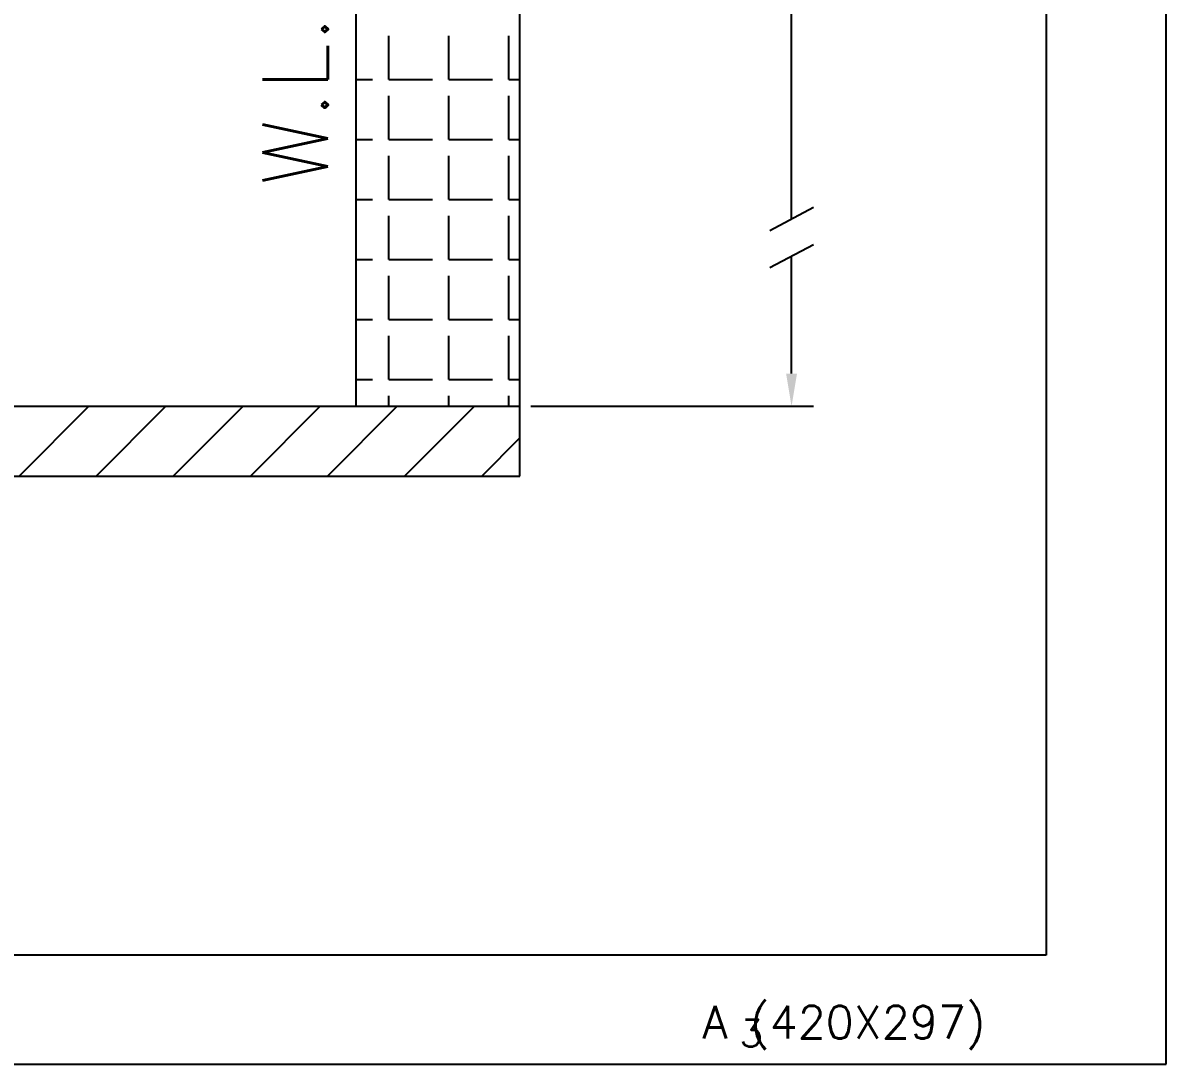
# Model space of a CAD drawing. Extents: x -5791 to -5371, y -4731 to -4434.
# Drawn here: x -5476 to -5371.2, y -4731.2 to -4635.7 of the extents above; entities that cross this region are included whole.
import ezdxf

# ---------------------------------------------------------------- set-up
doc = ezdxf.new("R2010")
doc.units = 0
doc.header["$LTSCALE"] = 7
doc.layers.get('0').update_dxf_attribs({"color": 2, "linetype": 'CONTINUOUS'})
doc.layers.add('D', color=2, linetype='CONTINUOUS')
doc.layers.add('HT', color=3, linetype='CONTINUOUS')
doc.styles.add('GHS', font='ROMANS.shx', dxfattribs={"bigfont": 'GHS.shx'})

# ---------------------------------------------------------------- blocks, each defined once
blk = doc.blocks.new('BORDER')
for p, q in [((1, 0), (1, 1)), ((0, 0), (1, 0))]:
    blk.add_line(p, q)

msp = doc.modelspace()

# ---------------------------------------------------------------- hatches: boundary and pattern name
at = {"layer": 'HT', "ltscale": 0.5}
h = msp.add_hatch(dxfattribs=at)
h.set_pattern_fill('ANSI31', color=256, scale=40, style=0)
h.set_pattern_definition([(45, (-5470.6073, -3929.052), (-3.535534, 3.535534), [])])
h.paths.add_polyline_path([(-5430.44556, -4677.27185), (-5430.44556, -4670.87185), (-5717.62988, -4670.87185), (-5717.62988, -4677.27185)])

# ---------------------------------------------------------------- linework, layer by layer
at = {"color": 4}
for p, q in [((-5382.17648, -4447.18495), (-5382.17648, -4721.18495)), ((-5382.17648, -4721.18495), (-5760.17648, -4721.18495))]:
    msp.add_line(p, q, dxfattribs=at)
for p, q in [((-5405.52751, -4653.69484), (-5405.52751, -4569.63686)), ((-5405.52751, -4667.87185), (-5405.52751, -4657.09311)), ((-5428.94556, -4670.87185), (-5403.52751, -4670.87185))]:
    msp.add_line(p, q)
msp.add_solid([(-5406.02751, -4667.87185), (-5405.02751, -4667.87185), (-5405.52751, -4670.87185)])
at = {"layer": 'D'}
for p, q in [((-5407.52751, -4654.75906), (-5403.52751, -4652.63063)), ((-5407.52751, -4658.15733), (-5403.52751, -4656.0289)), ((-5429.44556, -4670.87185), (-5414.04549, -4670.87185))]:
    msp.add_line(p, q, dxfattribs=at)
at = {"layer": 'HT', "ltscale": 0.5}
for p, q in [((-5445.44556, -4670.87185), (-5445.44556, -4518.87185)), ((-5430.44556, -4677.27185), (-5430.44556, -4518.87185)), ((-5442.45757, -4640.90445), (-5442.45757, -4636.90445)), ((-5436.95757, -4640.90445), (-5436.95757, -4636.90445)), ((-5431.45757, -4640.90445), (-5431.45757, -4636.90445)), ((-5445.44556, -4640.90445), (-5443.95757, -4640.90445)), ((-5442.45757, -4640.90445), (-5438.45757, -4640.90445)), ((-5436.95757, -4640.90445), (-5432.95757, -4640.90445)), ((-5431.45757, -4640.90445), (-5430.44556, -4640.90445)), ((-5442.45757, -4646.40445), (-5442.45757, -4642.40445)), ((-5436.95757, -4646.40445), (-5436.95757, -4642.40445)), ((-5431.45757, -4646.40445), (-5431.45757, -4642.40445)), ((-5445.44556, -4646.40445), (-5443.95757, -4646.40445)), ((-5442.45757, -4646.40445), (-5438.45757, -4646.40445)), ((-5436.95757, -4646.40445), (-5432.95757, -4646.40445)), ((-5431.45757, -4646.40445), (-5430.44556, -4646.40445)), ((-5442.45757, -4651.90445), (-5442.45757, -4647.90445)), ((-5436.95757, -4651.90445), (-5436.95757, -4647.90445)), ((-5431.45757, -4651.90445), (-5431.45757, -4647.90445)), ((-5445.44556, -4651.90445), (-5443.95757, -4651.90445)), ((-5442.45757, -4651.90445), (-5438.45757, -4651.90445)), ((-5436.95757, -4651.90445), (-5432.95757, -4651.90445)), ((-5431.45757, -4651.90445), (-5430.44556, -4651.90445)), ((-5442.45757, -4657.40445), (-5442.45757, -4653.40445)), ((-5436.95757, -4657.40445), (-5436.95757, -4653.40445)), ((-5431.45757, -4657.40445), (-5431.45757, -4653.40445)), ((-5445.44556, -4657.40445), (-5443.95757, -4657.40445)), ((-5442.45757, -4657.40445), (-5438.45757, -4657.40445)), ((-5436.95757, -4657.40445), (-5432.95757, -4657.40445)), ((-5431.45757, -4657.40445), (-5430.44556, -4657.40445)), ((-5442.45757, -4662.90445), (-5442.45757, -4658.90445)), ((-5436.95757, -4662.90445), (-5436.95757, -4658.90445)), ((-5431.45757, -4662.90445), (-5431.45757, -4658.90445)), ((-5445.44556, -4662.90445), (-5443.95757, -4662.90445)), ((-5442.45757, -4662.90445), (-5438.45757, -4662.90445)), ((-5436.95757, -4662.90445), (-5432.95757, -4662.90445)), ((-5431.45757, -4662.90445), (-5430.44556, -4662.90445)), ((-5442.45757, -4668.40445), (-5442.45757, -4664.40445)), ((-5436.95757, -4668.40445), (-5436.95757, -4664.40445)), ((-5431.45757, -4668.40445), (-5431.45757, -4664.40445)), ((-5445.44556, -4668.40445), (-5443.95757, -4668.40445)), ((-5442.45757, -4668.40445), (-5438.45757, -4668.40445)), ((-5436.95757, -4668.40445), (-5432.95757, -4668.40445)), ((-5431.45757, -4668.40445), (-5430.44556, -4668.40445)), ((-5442.45757, -4670.87185), (-5442.45757, -4669.90445)), ((-5436.95757, -4670.87185), (-5436.95757, -4669.90445)), ((-5431.45757, -4670.87185), (-5431.45757, -4669.90445)), ((-5717.62988, -4670.87185), (-5430.44556, -4670.87185)), ((-5717.62988, -4677.27185), (-5430.44556, -4677.27185))]:
    msp.add_line(p, q, dxfattribs=at)

# ---------------------------------------------------------------- block references
at = {"xscale": 420, "yscale": 297, "zscale": 420}
msp.add_blockref('BORDER', (-5791.17648, -4731.18495), dxfattribs=at)

# ---------------------------------------------------------------- texts
at = {"layer": 'D', "ltscale": 0.5, "style": 'GHS'}
msp.add_text('W.L.', height=6, rotation=90, dxfattribs=at).set_placement((-5448.04696, -4650.70222))
at = {"layer": 'D', "color": 7, "style": 'GHS'}
for s, height, p in [('A (420X297)', 3, (-5413.70416, -4728.84145)), ('3', 2.5, (-5410.29333, -4729.5931))]:
    msp.add_text(s, height=height, dxfattribs=at).set_placement(p)

doc.saveas('drawing.dxf')
